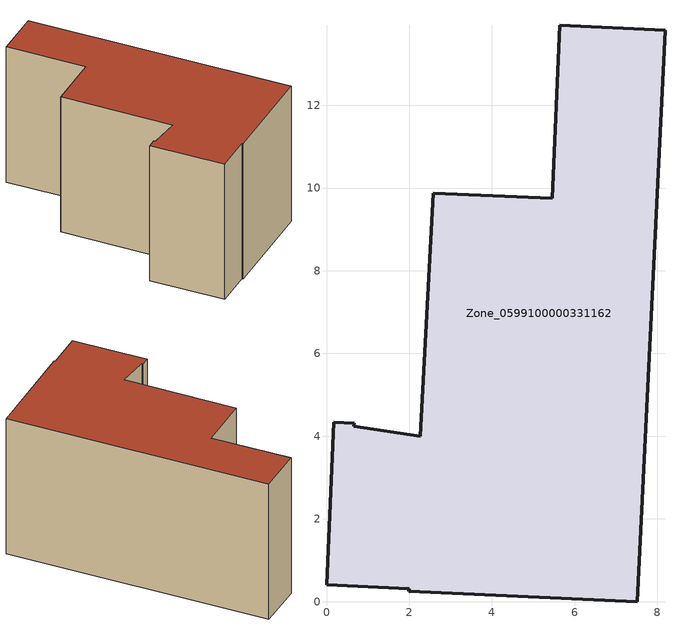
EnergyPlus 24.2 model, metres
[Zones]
Zone_0599100000331162
 floor ground (C_G): 0.67,4.32 0.66,4.24 2.26,3.99 2.58,9.88 5.45,9.75 5.64,13.93 8.18,13.81 7.52,0 1.99,0.25 2,0.31 0,0.4 0.18,4.34 z0.99
 wall outside (C_F): 8.18,13.81 5.64,13.93 5.45,9.75 2.58,9.88 2.26,3.99 0.66,4.24 0.67,4.32 0.18,4.34 0,0.4 2,0.31 1.99,0.25 7.52,0 8.18,13.81 z0.99:8.7
 roof outside (C_R): 0.66,4.24 0.67,4.32 0.18,4.34 0,0.4 2,0.31 1.99,0.25 7.52,0 8.18,13.81 5.64,13.93 5.45,9.75 2.58,9.88 2.26,3.99 z8.7
[BUILDING]
Pand.0599100000331162: North Axis=0; Terrain=City; Loads Convergence Tolerance Value=0.04; Temperature Convergence Tolerance Value=0.4; Solar Distribution=FullExterior; Maximum Number of Warmup Days=25; Minimum Number of Warmup Days=1
[Site:Location]
Rotterdam.The.Hague.AP_ZH_NLD Design_Conditions: Latitude=51.96; Longitude=4.45; Time Zone=1; Elevation=-4.5
[SITE:GROUNDTEMPERATURE:BUILDINGSURFACE]
18, 18, 18, 18, 18, 18, 18, 18, 18, 18, 18, 18
[MATERIAL] Thermal Absorptance=0.9; Solar Absorptance=0.7; Visible Absorptance=0.7
Name | Roughness | Thickness | Conductivity | Density | Specific Heat
G.TC.1975-1991 | MediumSmooth | 0.15 | 0.288461 | 540 | 1210
F.TC.1975-1991 | Rough | 0.3 | 0.230769 | 1920 | 840
R.TC.1975-1991 | MediumRough | 0.2 | 0.153846 | 1500 | 1000
[CONSTRUCTION]
C_G: G.TC.1975-1991
C_F: F.TC.1975-1991
C_R: R.TC.1975-1991
[ZONE]
Zone_0599100000331162: Type=1; Multiplier=1; Ceiling Height=Autocalculate; Volume=Autocalculate; Floor Area=autocalculate; Part of Total Floor Area=Yes
[ZONEINFILTRATION:DESIGNFLOWRATE]
Infil_Zone_0599100000331162: Zone or ZoneList or Space or SpaceList=Zone_0599100000331162; Schedule=AlwaysOn; Design Flow Rate Calculation Method=Flow/Area; Flow Rate per Floor Area=0.003; Constant Term Coefficient=1; Temperature Term Coefficient=0; Velocity Term Coefficient=0; Velocity Squared Term Coefficient=0
[HVACTEMPLATE:ZONE:IDEALLOADSAIRSYSTEM]
Zone_0599100000331162: Maximum Heating Supply Air Temperature=50; Minimum Cooling Supply Air Temperature=13; Maximum Heating Supply Air Humidity Ratio=0.0156; Minimum Cooling Supply Air Humidity Ratio=0.0077; Heating Limit=NoLimit; Cooling Limit=NoLimit; Dehumidification Control Type=ConstantSensibleHeatRatio; Cooling Sensible Heat Ratio=0.7; Dehumidification Setpoint=60; Humidification Control Type=None; Humidification Setpoint=30; Outdoor Air Method=None; Outdoor Air Flow Rate per Person=0.00944; Outdoor Air Flow Rate per Zone Floor Area=0; Outdoor Air Flow Rate per Zone=0; Demand Controlled Ventilation Type=None; Outdoor Air Economizer Type=NoEconomizer; Heat Recovery Type=None; Sensible Heat Recovery Effectiveness=0.7; Latent Heat Recovery Effectiveness=0.65
[ZONECONTROL:THERMOSTAT]
ThermostatControl_Zone_0599100000331162: Zone or ZoneList=Zone_0599100000331162; Control Type Schedule=DualSetpointControlType; Control 1=Thermostat_Zone_0599100000331162; Temperature Difference Between Cutout And Setpoint=0
[THERMOSTATSETPOINT:DUALSETPOINT]
Thermostat_Zone_0599100000331162: Heating Setpoint Temperature Schedule=HeatingSetpoint_Zone_0599100000331162; Cooling Setpoint Temperature Schedule=CoolingSetpoint_Zone_0599100000331162
[SCHEDULE:COMPACT]
HeatingSetpoint_Zone_0599100000331162: Through: 12/31, For: AllDays, Until: 24:00, 21
CoolingSetpoint_Zone_0599100000331162: Through: 12/31, For: AllDays, Until: 24:00, 24
DualSetpointControlType: Through: 12/31, For: AllDays, Until: 24:00, 4
AlwaysOn: Through: 12/31, For: AllDays, Until: 24:00, 1
